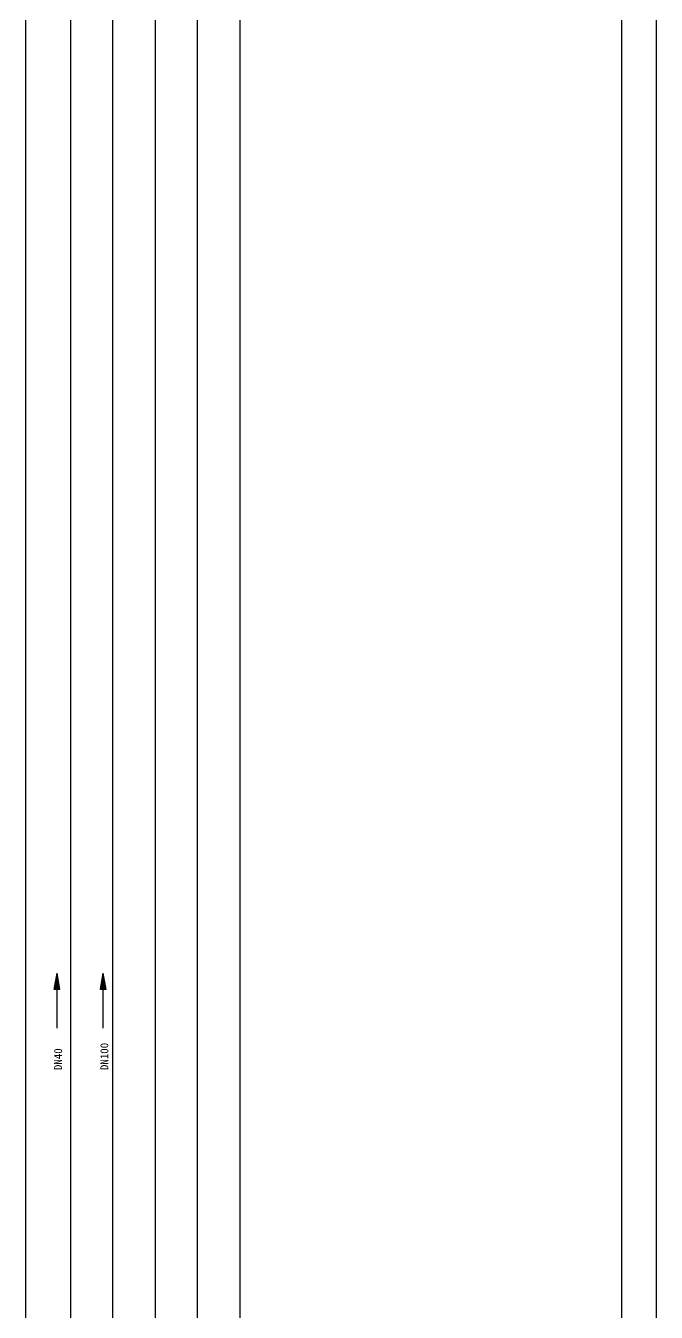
# Model space of a CAD drawing. Header units: millimetres. Extents: x 702 to 1891, y -286 to 555.
# Drawn here: x 1800.6 to 1890.9, y 108.5 to 292.6 of the extents above; entities that cross this region are included whole.
import ezdxf
from ezdxf.enums import TextEntityAlignment as Align

# ---------------------------------------------------------------- set-up
doc = ezdxf.new("R2010")
doc.units = ezdxf.units.MM
doc.header["$MEASUREMENT"] = 0
doc.layers.get('0').update_dxf_attribs({"linetype": 'CONTINUOUS'})
doc.layers.add('CIP', color=24, linetype='CONTINUOUS')
doc.layers.add('TEXT', color=7, linetype='CONTINUOUS')

# ---------------------------------------------------------------- blocks, each defined once
blk = doc.blocks.new('A$C0B47380F')
for p, q in [((1189, 841), (1189, 0)), ((1184, 836), (1184, 5))]:
    blk.add_line(p, q)
blk = doc.blocks.new('P')
at = {"color": 3, "linetype": 'Continuous'}
for p, q in [((0, 2.2), (12.5, 0)), ((0, -2.2), (0, 2.2)), ((0, 1.73), (9.8, 0)), ((0, 1.25), (7.1, 0)), ((0, 0.78), (4.4, 0)), ((0, 0.3), (1.7, 0)), ((0, 0), (12.5, 0)), ((0, -2.2), (12.5, 0)), ((0, -0.3), (1.7, 0)), ((0, -0.78), (4.4, 0)), ((0, -1.25), (7.1, 0)), ((0, -1.73), (9.8, 0))]:
    blk.add_line(p, q, dxfattribs=at)

msp = doc.modelspace()

# ---------------------------------------------------------------- linework, layer by layer
at = {"color": 4}
for p, q in [((1831.32, -156.78), (1831.32, 446.94)), ((1825.24, -149.06), (1825.24, 435.34)), ((1819.22, -141.34), (1819.22, 383.88)), ((1807.11, -125.45), (1807.11, 370.04))]:
    msp.add_line(p, q, dxfattribs=at)
at = {"color": 163}
msp.add_line((1813.13, -133.62), (1813.13, 376.96), dxfattribs=at)
for p, q in [((1805.13, 149.16), (1805.13, 154.71)), ((1811.75, 149.16), (1811.75, 154.71))]:
    msp.add_line(p, q)
at = {"layer": 'CIP'}
msp.add_line((1800.64, -26.48), (1800.64, 361.16), dxfattribs=at)

# ---------------------------------------------------------------- block references
msp.add_blockref('A$C0B47380F', (701.92, -286.06))
at = {"xscale": 0.1869216428851201, "yscale": 0.1869216428851201, "zscale": 0.1869216428851201, "rotation": 89.99999999999999}
for p in [(1805.13, 154.71), (1811.75, 154.71)]:
    msp.add_blockref('P', p, dxfattribs=at)

# ---------------------------------------------------------------- texts
at = {"layer": 'TEXT'}
for s, p in [('DN40', (1806.19, 143.16)), ('DN100', (1812.81, 143.16))]:
    msp.add_text(s, height=1.145, rotation=90, dxfattribs=at).set_placement(p, align=Align.BOTTOM_LEFT)

doc.saveas('drawing.dxf')
